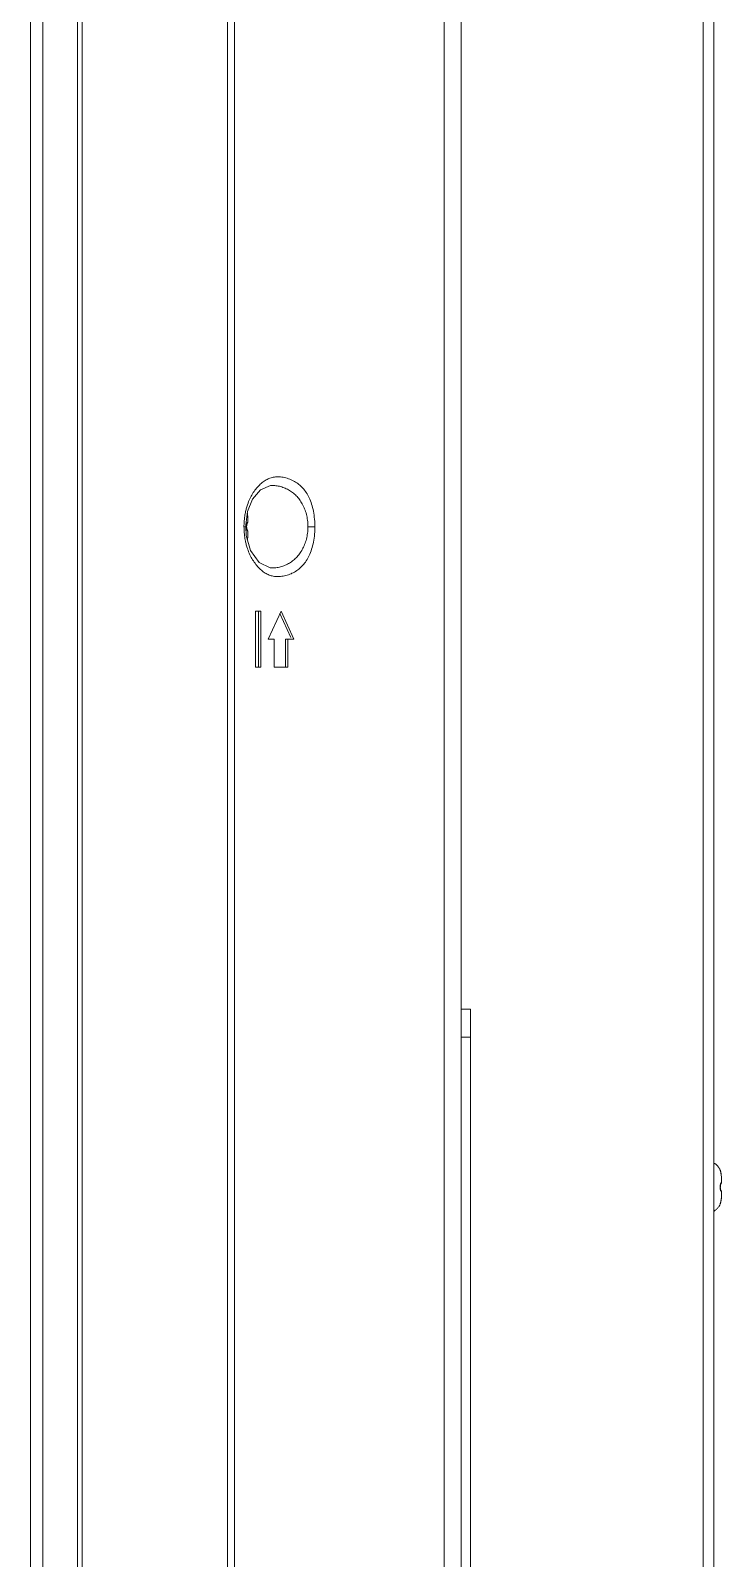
# Model space of a CAD drawing. Extents: x -382 to 1420, y -377 to 265.
# Drawn here: x -254.79 to -251.89, y -15.23 to -8.81 of the extents above; entities that cross this region are included whole.
import ezdxf

# ---------------------------------------------------------------- set-up
doc = ezdxf.new("R2010")
doc.units = 0
doc.header["$MEASUREMENT"] = 0
doc.layers.add('AV-Detl-Obje', color=84, linetype='CONTINUOUS')

msp = doc.modelspace()

# ---------------------------------------------------------------- linework, layer by layer
at = {"layer": 'AV-Detl-Obje', "lineweight": 0}
for points in [[(-254.59713, 7.06839), (-254.59713, -25.76022), (-254.74226, -25.74744)], [(-254.79406, -25.69579), (-254.79406, 7.00394), (-254.74226, 7.05574)], [(-254.74224, 7.05573), (-254.74224, -25.74747), (-254.79404, -25.69581)], [(-254.57746, 7.04876), (-254.57746, -25.74055), (-254.59719, -25.74055)], [(-254.57746, 7.05659), (-254.57746, -25.74841)], [(-253.93706, -25.61065), (-253.93706, 6.84425), (-253.93637, 6.853), (-253.93623, 6.86091), (-253.93651, 6.86952)], [(-251.92023, -2.02813), (-251.92023, -21.63695)], [(-252.98309, -21.40388), (-252.98309, -2.34724), (-252.94379, -2.38668)], [(-253.88212, -10.83818), (-253.8824, -10.83652)], [(-253.88132, -10.84306), (-253.88215, -10.8382)], [(-253.88212, -10.83818), (-253.88212, -10.83818)], [(-253.88092, -10.84943), (-253.88133, -10.84304)], [(-253.88064, -10.85567), (-253.88092, -10.84942)], [(-253.88687, -10.92945), (-253.88937, -10.89293)], [(-253.88525, -10.89147), (-253.88539, -10.89147), (-253.88553, -10.89147), (-253.88567, -10.89147), (-253.8858, -10.89147)], [(-253.88525, -10.89446), (-253.88539, -10.89446), (-253.88553, -10.89446), (-253.88567, -10.89446), (-253.8858, -10.89446)], [(-253.88579, -10.89147), (-253.88579, -10.89439)], [(-253.88525, -10.8965), (-253.88525, -10.89441)], [(-253.88389, -10.88048), (-253.88361, -10.88021), (-253.88333, -10.87979), (-253.88292, -10.87923), (-253.88292, -10.87896), (-253.88264, -10.87854), (-253.88236, -10.87785), (-253.88222, -10.87743), (-253.88208, -10.87687), (-253.88208, -10.87632), (-253.88208, -10.87562), (-253.88208, -10.87507)], [(-253.88212, -10.91101), (-253.88198, -10.91101), (-253.88185, -10.91101), (-253.88171, -10.91101), (-253.88157, -10.91101), (-253.88143, -10.91101), (-253.88129, -10.91101), (-253.88115, -10.91101), (-253.88101, -10.91101), (-253.88087, -10.91101), (-253.88074, -10.91101), (-253.8806, -10.91087)], [(-253.78562, -11.06573), (-253.7809, -11.06601), (-253.77631, -11.06615), (-253.77173, -11.06601), (-253.76701, -11.06573), (-253.76229, -11.06532), (-253.75743, -11.06462), (-253.75257, -11.06379), (-253.74771, -11.06282), (-253.74284, -11.06157), (-253.73798, -11.06018), (-253.73298, -11.05851), (-253.72826, -11.05684), (-253.72326, -11.05476), (-253.71854, -11.05254), (-253.71382, -11.05032), (-253.7091, -11.04768), (-253.70563, -11.04573), (-253.70118, -11.04282), (-253.69674, -11.0399), (-253.69257, -11.03685), (-253.68827, -11.03365), (-253.68438, -11.03018), (-253.68063, -11.02671), (-253.67688, -11.0231), (-253.67327, -11.01935), (-253.66993, -11.01546), (-253.66646, -11.01143), (-253.66327, -11.00713), (-253.65994, -11.00268), (-253.65702, -10.99824), (-253.65396, -10.99352), (-253.65132, -10.98852), (-253.64855, -10.98352), (-253.64619, -10.97838), (-253.64369, -10.9731), (-253.64146, -10.96769), (-253.63938, -10.96213), (-253.63744, -10.95644), (-253.63563, -10.9506), (-253.6341, -10.94477), (-253.63258, -10.9388), (-253.63119, -10.93269), (-253.63022, -10.92658), (-253.62938, -10.92033), (-253.62855, -10.91422), (-253.62799, -10.90797), (-253.62772, -10.90172), (-253.62744, -10.89561), (-253.62744, -10.89297), (-253.59869, -10.89297)], [(-253.86843, -10.99332), (-253.8869, -10.92944)], [(-253.88132, -10.9422), (-253.8809, -10.93859)], [(-253.78652, -11.06562), (-253.83221, -11.04409), (-253.86846, -10.99327)], [(-253.84822, -11.24734), (-253.84822, -11.48343)], [(-253.82571, -11.24734), (-253.84821, -11.24734)], [(-253.83534, -11.48346), (-253.83534, -11.24737)], [(-253.82571, -11.48346), (-253.82571, -11.24737)], [(-253.74082, -11.24734), (-253.79526, -11.36539)], [(-253.74569, -11.25778), (-253.69903, -11.35916)], [(-253.68656, -11.36534), (-253.74086, -11.2473)], [(-253.7952, -11.36534), (-253.76923, -11.36534)], [(-253.76916, -11.36534), (-253.76916, -11.48353)], [(-253.72237, -11.48346), (-253.72237, -11.36527)], [(-253.72237, -11.36534), (-253.68654, -11.36534)], [(-253.7126, -11.48346), (-253.7126, -11.36527)], [(-253.84822, -11.48346), (-253.82573, -11.48346)], [(-253.76916, -11.48346), (-253.71264, -11.48346)], [(-252.98309, -12.92037), (-252.94379, -12.92037)], [(-252.94376, -13.0385), (-252.98306, -13.0385)], [(-251.92009, -13.56743), (-251.91981, -13.56757), (-251.91717, -13.56923), (-251.91481, -13.5709), (-251.91231, -13.5727), (-251.91009, -13.57479), (-251.90773, -13.57673), (-251.90579, -13.57868), (-251.90384, -13.58104), (-251.9019, -13.58326), (-251.90009, -13.58576), (-251.89856, -13.58826)], [(-251.89852, -13.58831), (-251.89824, -13.58873), (-251.89769, -13.5897), (-251.89713, -13.59054), (-251.89658, -13.59137), (-251.89616, -13.59234), (-251.89561, -13.59331), (-251.89533, -13.59429), (-251.89491, -13.59526), (-251.89463, -13.59581), (-251.89422, -13.59678), (-251.8938, -13.59762)], [(-251.89337, -13.5989), (-251.89379, -13.59765)], [(-251.89379, -13.59767), (-251.89379, -13.59781), (-251.89379, -13.59795), (-251.89379, -13.59809), (-251.89365, -13.59823), (-251.89365, -13.59837), (-251.89365, -13.59851), (-251.89365, -13.59865), (-251.89351, -13.59878), (-251.89351, -13.59892), (-251.89351, -13.59906), (-251.89337, -13.5992)], [(-251.89229, -13.60323), (-251.89354, -13.59892)], [(-251.89337, -13.59916), (-251.89309, -13.60013), (-251.89281, -13.60166), (-251.89268, -13.60208), (-251.89226, -13.60346), (-251.89198, -13.60485), (-251.89156, -13.60638), (-251.89129, -13.60777), (-251.89087, -13.60916), (-251.89059, -13.61069), (-251.89045, -13.61208), (-251.89018, -13.6136)], [(-251.8927, -13.60187), (-251.89284, -13.60131)], [(-251.89215, -13.60405), (-251.89256, -13.60252)], [(-251.89188, -13.60485), (-251.89216, -13.60388)], [(-251.89175, -13.60581), (-251.89202, -13.6047)], [(-251.89148, -13.60662), (-251.89176, -13.60551)], [(-251.89134, -13.6077), (-251.89162, -13.60631)], [(-251.89106, -13.60866), (-251.89134, -13.60727)], [(-251.8908, -13.60974), (-251.89122, -13.60821)], [(-251.8908, -13.61014), (-251.89094, -13.60917)], [(-251.89052, -13.61123), (-251.8908, -13.6097)], [(-251.8904, -13.61231), (-251.89068, -13.61092)], [(-251.89379, -13.66683), (-251.89379, -13.66975)], [(-251.89324, -13.67186), (-251.89324, -13.66978)], [(-251.89229, -13.65707), (-251.89187, -13.65568)], [(-251.89188, -13.65571), (-251.89188, -13.65557)], [(-251.89012, -13.61353), (-251.89012, -13.61353)], [(-251.89012, -13.68636), (-251.88998, -13.68636), (-251.88984, -13.68636), (-251.8897, -13.68636), (-251.88956, -13.68636), (-251.88943, -13.68636), (-251.88929, -13.68636), (-251.88901, -13.68636), (-251.88873, -13.68636), (-251.88873, -13.68622)], [(-251.89012, -13.72312), (-251.89012, -13.72312)], [(-251.8889, -13.71186), (-251.88876, -13.70575)], [(-251.88876, -13.70576), (-251.88876, -13.68618)]]:
    msp.add_lwpolyline(points, dxfattribs=at)
for points in [[(-253.9612, -25.66013, -0.0431017), (-253.96595, -25.61062), (-253.96595, 6.84425), (-253.93706, 6.84425), (-253.05434, 5.1687), (-252.98309, 5.1687)], [(-253.02566, 5.64895), (-253.02413, 5.63853), (-253.02288, 5.62784), (-253.02163, 5.61687), (-253.02052, 5.60534), (-253.01955, 5.5934), (-253.01885, 5.58104), (-253.0183, 5.56785), (-253.01788, 5.55396), (-253.01774, 5.53896), (-253.0176, 5.52285), (-253.01774, 5.50452), (-253.01802, 5.48313), (-253.0183, 5.46799), (-253.01885, 5.44216), (-253.01913, 5.43244), (-253.01983, 5.41064), (-253.0207, 5.39114, -0.0202834), (-253.03078, 5.266, -0.0200058), (-253.03902, 5.21731, -0.0431009), (-253.05429, 5.1687), (-253.05429, -21.45991)], [(-251.96566, -2.05573), (-251.96566, -16.99933, 0.1394519), (-252.29075, -16.9516, 0.0061531), (-252.3218, -16.9539), (-252.94383, -17.00834)], [(-253.88672, -10.81727, -0.013295), (-253.88172, -10.80074), (-253.88158, -10.80046), (-253.87922, -10.79394), (-253.87686, -10.78769), (-253.87436, -10.78158), (-253.87172, -10.7756), (-253.86881, -10.76977), (-253.86603, -10.76422), (-253.86381, -10.76047), (-253.86075, -10.75505), (-253.85742, -10.74977), (-253.85395, -10.74464), (-253.85047, -10.73977), (-253.84686, -10.73491), (-253.84325, -10.73047), (-253.83936, -10.72616), (-253.83561, -10.722), (-253.83186, -10.71797), (-253.82784, -10.71436), (-253.82381, -10.71089), (-253.81992, -10.70742), (-253.81575, -10.70436), (-253.81173, -10.70144), (-253.80756, -10.69881), (-253.80353, -10.69617), (-253.79927, -10.69388), (-253.79538, -10.69193), (-253.79135, -10.69027), (-253.78719, -10.68874), (-253.78288, -10.68735), (-253.77844, -10.6861), (-253.77372, -10.68527), (-253.76886, -10.68457), (-253.764, -10.68402), (-253.759, -10.6836), (-253.75386, -10.68346), (-253.74858, -10.6836), (-253.74316, -10.68402), (-253.73775, -10.68457), (-253.73219, -10.68527), (-253.72664, -10.68638), (-253.72108, -10.68777), (-253.71539, -10.68929), (-253.70969, -10.6911), (-253.70414, -10.69318), (-253.69872, -10.6954), (-253.69497, -10.69693), (-253.6897, -10.69971), (-253.68456, -10.70249), (-253.67956, -10.7054), (-253.6747, -10.70846), (-253.67011, -10.71165), (-253.66567, -10.71512), (-253.66137, -10.71873), (-253.6572, -10.72248), (-253.65303, -10.72637), (-253.64914, -10.73068), (-253.64539, -10.73498), (-253.64165, -10.73957), (-253.63817, -10.74443), (-253.6347, -10.74943), (-253.63151, -10.75457), (-253.62831, -10.76026), (-253.62526, -10.76595), (-253.62234, -10.77179), (-253.61956, -10.7779), (-253.61706, -10.78428), (-253.61456, -10.79095), (-253.6122, -10.79789), (-253.61012, -10.80512), (-253.60804, -10.81248), (-253.60623, -10.82011), (-253.6047, -10.82803), (-253.60318, -10.83609), (-253.60179, -10.84442), (-253.60082, -10.85303), (-253.59984, -10.86178), (-253.59929, -10.87067), (-253.59887, -10.87983), (-253.59873, -10.889), (-253.59873, -10.8929), (-253.59873, -10.89665), (-253.59887, -10.90582), (-253.59929, -10.91498), (-253.59984, -10.92387), (-253.60068, -10.93276), (-253.60179, -10.94123), (-253.60304, -10.94956), (-253.60457, -10.95762), (-253.60609, -10.96553), (-253.6079, -10.97331), (-253.60998, -10.98053), (-253.61206, -10.98775), (-253.61443, -10.9947), (-253.61679, -11.00136), (-253.61942, -11.00775), (-253.6222, -11.014), (-253.62512, -11.01997), (-253.62817, -11.02567), (-253.63123, -11.03108), (-253.63456, -11.03636), (-253.63803, -11.04136), (-253.64151, -11.04608), (-253.64526, -11.05066), (-253.64901, -11.05511), (-253.65289, -11.05941), (-253.65706, -11.0633), (-253.66123, -11.06705), (-253.66539, -11.0708), (-253.66984, -11.07413), (-253.67442, -11.07747), (-253.67928, -11.08052), (-253.68428, -11.08358), (-253.68942, -11.08622), (-253.6947, -11.08885), (-253.69831, -11.09038), (-253.70372, -11.09274), (-253.70928, -11.09483), (-253.71497, -11.09649), (-253.72067, -11.09816), (-253.72622, -11.09955), (-253.73178, -11.10066), (-253.73733, -11.10135), (-253.74275, -11.10205), (-253.74816, -11.10246), (-253.75344, -11.1026), (-253.75858, -11.10246), (-253.76358, -11.10219), (-253.76844, -11.10163), (-253.77316, -11.10094), (-253.77788, -11.09996), (-253.78233, -11.09885), (-253.78663, -11.09747), (-253.7908, -11.09594), (-253.79496, -11.09427), (-253.79881, -11.09226), (-253.80312, -11.09004), (-253.80714, -11.08754), (-253.81131, -11.0849), (-253.81534, -11.08198), (-253.8195, -11.07893), (-253.82339, -11.07559), (-253.82742, -11.07212), (-253.83145, -11.06837), (-253.8352, -11.06448), (-253.83909, -11.06032), (-253.84284, -11.05601), (-253.84645, -11.05157), (-253.85006, -11.04671), (-253.85367, -11.04185), (-253.857, -11.03685), (-253.86033, -11.03157), (-253.86353, -11.02615), (-253.86589, -11.02199), (-253.86881, -11.01629), (-253.87158, -11.0106), (-253.87422, -11.00463), (-253.87686, -10.99852), (-253.87922, -10.99213), (-253.88158, -10.9856), (-253.88172, -10.98518, -0.0192181), (-253.88675, -10.96878, -0.0128612), (-253.89026, -10.95333, -0.0191177), (-253.89407, -10.93122, -0.0228073), (-253.89623, -10.90395, -0.0094876), (-253.89654, -10.89297), (-253.88932, -10.89297), (-253.88932, -10.88551), (-253.88132, -10.82882), (-253.86035, -10.77702), (-253.82653, -10.73741), (-253.78556, -10.72032), (-253.78098, -10.72004), (-253.7764, -10.7199), (-253.77168, -10.72004), (-253.76695, -10.72018), (-253.76223, -10.72073), (-253.75737, -10.72143), (-253.75265, -10.72226), (-253.74779, -10.72323), (-253.74279, -10.72435), (-253.73793, -10.72587), (-253.73293, -10.72754), (-253.72821, -10.72921), (-253.72335, -10.73129), (-253.71862, -10.73351), (-253.71376, -10.73573), (-253.70904, -10.73837), (-253.70571, -10.74046), (-253.70126, -10.74309), (-253.69668, -10.74615), (-253.69252, -10.7492), (-253.68835, -10.7524), (-253.68432, -10.75587), (-253.68057, -10.7592), (-253.67696, -10.76295), (-253.67321, -10.7667), (-253.66988, -10.77045), (-253.66655, -10.77462), (-253.66321, -10.77892), (-253.66002, -10.78323), (-253.65696, -10.78781), (-253.65405, -10.79267), (-253.65127, -10.79739), (-253.64863, -10.80253), (-253.64613, -10.80767), (-253.64377, -10.81295), (-253.64141, -10.81836), (-253.63933, -10.82392), (-253.63752, -10.82961), (-253.63558, -10.83531), (-253.63405, -10.84128), (-253.63252, -10.84725), (-253.63127, -10.85336), (-253.63016, -10.85947), (-253.62933, -10.86558), (-253.62849, -10.87183), (-253.62794, -10.87808), (-253.62766, -10.88433), (-253.62738, -10.89058), (-253.62738, -10.89294)], [(-253.89026, -10.83275, 0.0275093), (-253.89407, -10.85486, 0.0187077), (-253.89643, -10.8825, 0.0098659), (-253.89651, -10.89294)], [(-253.88212, -10.9479), (-253.88212, -10.94776), (-253.88132, -10.94288), (-253.88092, -10.93663), (-253.88064, -10.9304), (-253.88064, -10.91082, 0.246156), (-253.88376, -10.90586), (-253.88376, -10.90572), (-253.88403, -10.90518), (-253.8843, -10.9042), (-253.88458, -10.90282), (-253.88486, -10.90115), (-253.88514, -10.89907), (-253.88528, -10.8945), (-253.88528, -10.89575), (-253.88514, -10.89797), (-253.885, -10.89991), (-253.88472, -10.90158), (-253.88444, -10.90311), (-253.88454, -10.90598), (-253.88482, -10.90487), (-253.8851, -10.90376), (-253.88523, -10.90265), (-253.88537, -10.90154), (-253.88551, -10.90029), (-253.88565, -10.89904), (-253.88565, -10.89793), (-253.88565, -10.89765), (-253.88579, -10.89654), (-253.88579, -10.89543), (-253.88525, -10.89439), (-253.88525, -10.89147), (-253.88525, -10.88953), (-253.88511, -10.88716), (-253.88483, -10.88508), (-253.88455, -10.88328), (-253.88428, -10.88203), (-253.88414, -10.88165), (-253.88442, -10.88235), (-253.88469, -10.88387), (-253.88497, -10.88568), (-253.88511, -10.88776), (-253.88582, -10.89144), (-253.88582, -10.89047), (-253.88582, -10.8895), (-253.88568, -10.88839), (-253.88568, -10.88741), (-253.88554, -10.8863), (-253.88554, -10.88519), (-253.8854, -10.88422), (-253.88526, -10.88353), (-253.88512, -10.88255), (-253.88485, -10.88144), (-253.88485, -10.88116, 0.2519503), (-253.88212, -10.87507), (-253.8824, -10.87521), (-253.88268, -10.87548), (-253.8831, -10.8759), (-253.88337, -10.87646), (-253.88351, -10.87687), (-253.88379, -10.87729), (-253.88393, -10.87785), (-253.88421, -10.87826), (-253.88435, -10.87882), (-253.88448, -10.87937), (-253.88417, -10.88171), (-253.88376, -10.88036), (-253.88217, -10.87507), (-253.88203, -10.87507), (-253.88189, -10.87507), (-253.88175, -10.87507), (-253.88161, -10.87493), (-253.88147, -10.87493), (-253.88133, -10.87493), (-253.88105, -10.87493), (-253.88105, -10.87507), (-253.88078, -10.87507), (-253.88064, -10.87521), (-253.88064, -10.85563)], [(-252.94376, -12.92033), (-252.94376, -19.65209, 0.3890272), (-252.72731, -19.88831), (-252.72731, -20.34105), (-252.76664, -20.34105), (-252.76676, -20.1462), (-252.79037, -20.14412)], [(-251.88876, -13.63084), (-251.88876, -13.65056), (-251.88876, -13.65042), (-251.8889, -13.65042), (-251.88904, -13.65028), (-251.88918, -13.65028), (-251.88931, -13.65028), (-251.88945, -13.65028), (-251.88959, -13.65028), (-251.88973, -13.65028), (-251.88987, -13.65042), (-251.89001, -13.65042), (-251.89262, -13.65529), (-251.89248, -13.65474), (-251.89234, -13.65418), (-251.8922, -13.65363), (-251.89206, -13.65321), (-251.89179, -13.65265), (-251.89165, -13.6521), (-251.89137, -13.65182), (-251.89109, -13.65127), (-251.89081, -13.65085), (-251.89068, -13.65085), (-251.8904, -13.65057), (-251.88881, -13.65054, -0.2519503), (-251.89283, -13.65653), (-251.89297, -13.65681), (-251.89311, -13.65792), (-251.89324, -13.65889), (-251.89338, -13.65958), (-251.89352, -13.66056), (-251.89366, -13.66167), (-251.89366, -13.66278), (-251.8938, -13.66375), (-251.8938, -13.66486), (-251.8938, -13.66583), (-251.89324, -13.66535), (-251.89311, -13.66299), (-251.89297, -13.66104), (-251.89269, -13.65924), (-251.89241, -13.65771), (-251.89227, -13.65711), (-251.89241, -13.65739), (-251.89269, -13.65864), (-251.89297, -13.66045), (-251.89311, -13.66253), (-251.89324, -13.66489), (-251.89324, -13.66683), (-251.8938, -13.66982), (-251.89366, -13.66982), (-251.89352, -13.66982), (-251.89338, -13.66982), (-251.8938, -13.66683), (-251.89366, -13.66683), (-251.89352, -13.66683), (-251.89338, -13.66683), (-251.89379, -13.66982), (-251.89379, -13.67065), (-251.89379, -13.6719), (-251.89379, -13.67301), (-251.89379, -13.67329), (-251.89365, -13.6744), (-251.89365, -13.67565), (-251.89351, -13.6769), (-251.89323, -13.67801), (-251.89309, -13.67899), (-251.89281, -13.68024), (-251.89229, -13.67972), (-251.89256, -13.67847), (-251.89284, -13.67694), (-251.89298, -13.67528), (-251.89326, -13.67333), (-251.89326, -13.67111), (-251.89327, -13.67193), (-251.89313, -13.67429), (-251.89286, -13.67651), (-251.89258, -13.67818), (-251.8923, -13.67957), (-251.89175, -13.68121), (-251.89188, -13.68107), (-251.89202, -13.68051, -0.1932347), (-251.89006, -13.68635), (-251.89048, -13.68607), (-251.89062, -13.68593), (-251.89104, -13.68551), (-251.89131, -13.68496), (-251.89159, -13.6844), (-251.89187, -13.68399), (-251.89201, -13.68343), (-251.89215, -13.68287), (-251.89243, -13.68232), (-251.89256, -13.68176), (-251.89256, -13.68135)], [(-251.92009, -13.76937), (-251.91981, -13.76909), (-251.91717, -13.76742), (-251.91481, -13.76589), (-251.91231, -13.76395), (-251.91009, -13.76201), (-251.90773, -13.76006), (-251.90579, -13.75798), (-251.90384, -13.75576), (-251.9019, -13.7534), (-251.90009, -13.7509), (-251.89856, -13.74854, 0.0655913), (-251.89379, -13.73916), (-251.89379, -13.73902), (-251.89379, -13.73874), (-251.89365, -13.73847), (-251.89365, -13.73833), (-251.89365, -13.73819), (-251.89351, -13.73791), (-251.89351, -13.73777), (-251.89351, -13.73763), (-251.89337, -13.73749), (-251.89337, -13.73736)], [(-251.88929, -13.71757, -0.0027515), (-251.88943, -13.71826), (-251.89012, -13.72312), (-251.89012, -13.72312), (-251.89012, -13.72326), (-251.8904, -13.72479), (-251.89068, -13.72604), (-251.89095, -13.72756), (-251.89137, -13.72895), (-251.89165, -13.73034), (-251.89193, -13.73173), (-251.89234, -13.73312), (-251.89276, -13.73465), (-251.89304, -13.73604), (-251.89351, -13.73777), (-251.89243, -13.73397, 0.0283862), (-251.88944, -13.71823), (-251.88888, -13.71184)]]:
    msp.add_lwpolyline(points, format="xyb", dxfattribs=at)
for points in [[(-251.88945, -13.61841), (-251.8889, -13.62466, 0.0181203), (-251.89012, -13.61353), (-251.89013, -13.61356)], [(-251.88876, -13.63089), (-251.8889, -13.62478, -0.016293)]]:
    msp.add_lwpolyline(points, format="xyb", close=True, dxfattribs=at)
for centre, radius, start, end in [((-253.87663, -10.90514), 0.00798, 186.057952, 227.072152), ((-253.8899, -10.91047), 0.00784, 356.13068, 39.877645), ((-251.89875, -13.65055), 0.00867, 322.337277, 0.792829)]:
    msp.add_arc(centre, radius, start, end, dxfattribs=at)
for points in [[(-253.88675, -10.8173), (-253.88814, -10.82243), (-253.88939, -10.82743), (-253.89022, -10.83271)], [(-253.88212, -10.83818), (-253.88212, -10.83763), (-253.88226, -10.83707), (-253.8824, -10.83665)], [(-253.88132, -10.8436), (-253.8816, -10.84165), (-253.88174, -10.83999), (-253.88215, -10.83818)], [(-253.88092, -10.84929), (-253.88092, -10.84735), (-253.88119, -10.84554), (-253.88133, -10.8436)], [(-253.88092, -10.84929), (-253.88078, -10.85151), (-253.88064, -10.85346), (-253.88064, -10.85568)], [(-253.88457, -10.88008), (-253.88471, -10.88036), (-253.88471, -10.88078), (-253.88485, -10.88119)], [(-253.88212, -10.9479), (-253.88198, -10.94734), (-253.88198, -10.94692), (-253.88185, -10.94651)], [(-253.88186, -10.94653), (-253.88158, -10.94501), (-253.88144, -10.94362), (-253.8813, -10.94223)], [(-253.88092, -10.93853), (-253.88092, -10.9377), (-253.88092, -10.93701), (-253.88078, -10.93631)], [(-253.88064, -10.9304), (-253.88064, -10.93248), (-253.88078, -10.93429), (-253.88078, -10.93637)], [(-251.89351, -13.5989), (-251.89351, -13.59848), (-251.89365, -13.59806), (-251.89379, -13.59765)], [(-251.89256, -13.65531), (-251.8927, -13.65572), (-251.89284, -13.65614), (-251.89284, -13.65656)], [(-251.88944, -13.61896), (-251.88958, -13.61702), (-251.88986, -13.61535), (-251.89013, -13.61355)], [(-251.89379, -13.73912), (-251.89365, -13.7387), (-251.89351, -13.73815), (-251.89351, -13.73773)], [(-251.89379, -13.73912), (-251.89365, -13.7387), (-251.89351, -13.73815), (-251.89337, -13.73773)], [(-251.88876, -13.68624), (-251.88876, -13.68346), (-251.89015, -13.6811), (-251.89223, -13.67957)], [(-251.8893, -13.71757), (-251.88916, -13.71632), (-251.88916, -13.71507), (-251.88902, -13.71382)], [(-251.88904, -13.71376), (-251.88904, -13.71307), (-251.8889, -13.71237), (-251.8889, -13.71154)], [(-251.88876, -13.70576), (-251.88876, -13.70784), (-251.88876, -13.70965), (-251.8889, -13.71159)]]:
    msp.add_open_spline(points, degree=3, dxfattribs=at)

doc.saveas('drawing.dxf')
